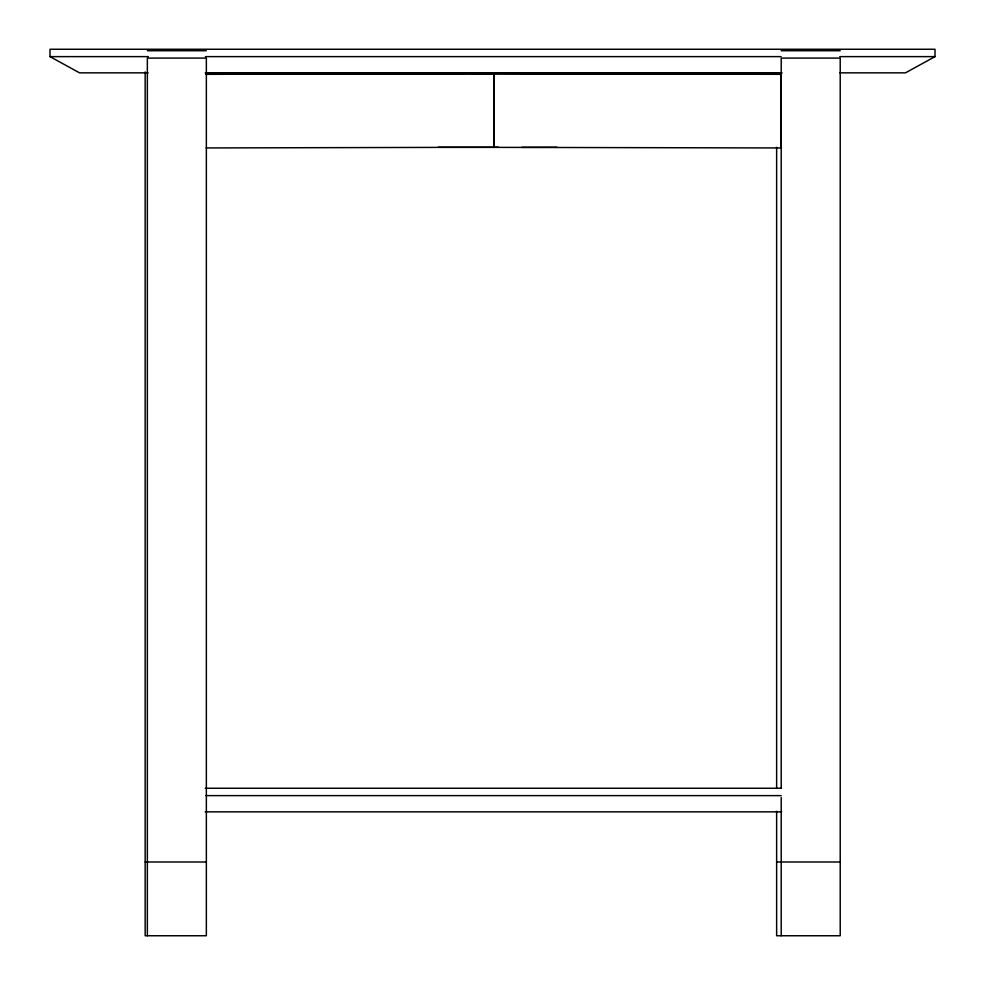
<?xml version="1.0" encoding="UTF-8"?>
<svg xmlns="http://www.w3.org/2000/svg" width="985" height="985" viewBox="0 0 985 985"><rect width="100%" height="100%" fill="white"/><g stroke="black" fill="none" stroke-linecap="round" stroke-linejoin="round"><path stroke-width="1.48" d="M493.805 73.641L493.768 147.393L493.805 73.641L206.197 74.331M781.167 148.082L781.203 74.331L205.311 72.927M148.095 72.853L79.526 72.853L49.989 56.625L49.989 49.25L935.011 49.25L935.011 56.625L905.474 72.853L839.848 72.853M206.062 74.195L464.341 73.567M492.266 73.518L608.828 73.247M521.755 73.592L782.164 72.976M206.074 147.947L498.41 147.257M521.755 147.344L556.981 147.257M147.356 50.727L206.357 50.727M781.216 50.727L840.217 50.727M49.989 56.625L148.304 56.625M205.397 56.625L781.105 56.625M839.762 56.625L935.011 56.625M205.471 72.853L781.056 72.853M205.249 788.246L781.511 788.246M205.779 795.621L781.142 795.621M205.249 811.849L781.634 811.849M145.164 861.998L206.357 861.998M776.636 861.998L780.588 861.998M781.216 861.998L840.217 861.998M388.053 73.284L781.499 74.195M438.239 147.257L781.462 147.947M781.216 788.222L781.216 58.103L840.217 58.103L840.217 935.75L776.636 935.75L776.636 811.271M781.216 797.444L781.216 935.75M776.636 147.257L776.636 788.222M147.356 935.75L147.356 58.103L206.357 58.103L206.357 935.75L145.164 935.75L145.164 71.93"/></g></svg>
